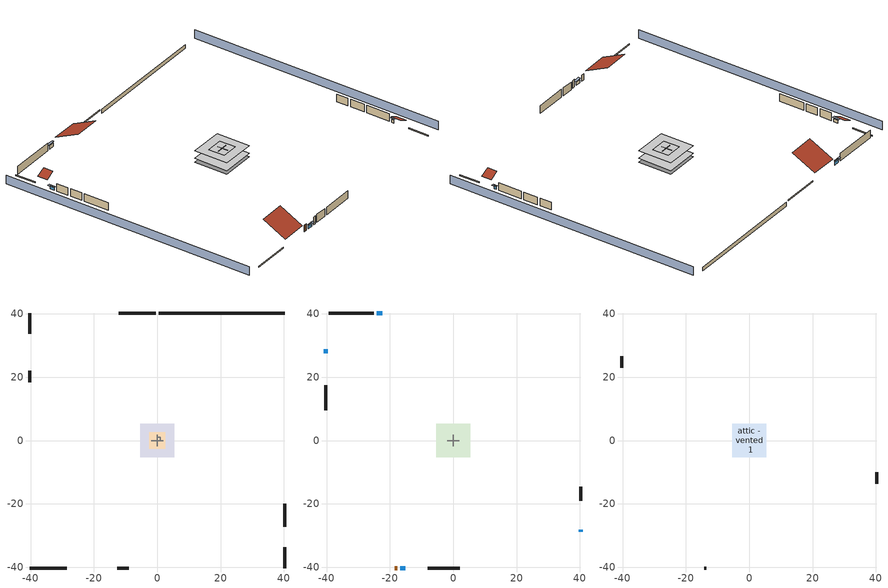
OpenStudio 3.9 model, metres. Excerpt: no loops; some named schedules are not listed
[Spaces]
garage 1
 floor foundation (Slab1 construction): -2.59,-2.59 -2.59,2.59 2.59,2.59 2.59,-2.59 z0
 wall outside (Wall1 construction): 40.31,-27.26 40.31,-19.95 z0.3:2.74
 wall outside (Wall2 construction): -12.6,-40.31 -8.94,-40.31 z0.3:2.74
 wall outside (Wall12 construction): -40.31,22.07 -40.31,18.41 z0.3:2.74
 wall to conditioned space 1 (Wall5 construction Reversed): 1.83,0 -1.83,0 z0.3:2.74
 wall to conditioned space 1 (Wall6 construction Reversed): 0,1.83 0,-1.83 z0.3:2.74
crawlspace - vented 1
 floor foundation (Slab2 construction): -5.34,-5.34 -5.34,5.34 5.34,5.34 5.34,-5.34 z-0.91
 wall outside (RimJoist1 construction): -0.42,40.31 -12.1,40.31 z0.3:0.61
 wall outside (RimJoist2 construction): 40.31,-40.31 40.31,-33.82 z0.3:0.61
 wall outside (RimJoist3 construction): -40.31,-40.31 -28.64,-40.31 z0.3:0.61
 wall outside (RimJoist4 construction): -40.31,40.31 -40.31,33.82 z0.3:0.61
 wall foundation (FoundationWall1 construction): 40.31,40.31 0.51,40.31 z-0.91:0.3
furnace airloop ret air space
 floor adiabatic (AdiabaticConst): 0,0 0,1 1,1 1,0 z0
 wall adiabatic (AdiabaticConst): 0,1 0,0 1,0 1,1 0,1 z0:1
 ceiling adiabatic (AdiabaticConst): 1,0 1,1 0,1 0,0 z1
conditioned space 1
 floor to crawlspace - vented 1 (Floor2 construction): -5.34,-5.34 -5.34,5.34 5.34,5.34 5.34,-5.34 z0.3
 wall outside (Wall3 construction): -25.15,40.31 -39.38,40.31 z0.3:2.74
 wall outside (Wall4 construction): 40.31,-19.02 40.31,-14.55 z0.3:2.74
 wall outside (Wall7 construction): -8.01,-40.31 2.02,-40.31 z0.3:2.74
 wall outside (Wall8 construction): -40.31,17.48 -40.31,9.57 z0.3:2.74
 wall outside (AdiabaticWallConstruction): -22.4,40.31 -24.22,40.31 z0.3:1.52; 40.31,-28.91 40.31,-28.19 z0.3:1.28; -16.72,-40.31 -15.14,-40.31 z0.3:1.37; -40.31,28.91 -40.31,27.55 z0.3:1.22
 wall outside (AdiabaticWallConstruction 1): -18.57,-40.31 -17.65,-40.31 z0.3:2.34
 window (WindowConstruction): -22.4,40.31 -24.22,40.31 z0.3:1.52
 window (WindowConstruction 1): 40.31,-28.91 40.31,-28.19 z0.3:1.28
 window (WindowConstruction 2): -16.72,-40.31 -15.15,-40.31 z0.3:1.37
 window (WindowConstruction 3): -40.31,28.91 -40.31,27.55 z0.3:1.22
 door (Door): -18.56,-40.31 -17.65,-40.31 z0.3:2.34
attic - vented 1
 floor to garage 1 (Floor1 construction): -2.59,-2.59 -2.59,2.59 2.59,2.59 2.59,-2.59 z2.74
 floor to conditioned space 1 (Floor3 construction Reversed): -5.34,-5.34 -5.34,5.34 5.34,5.34 5.34,-5.34 z2.74
 wall outside (Wall9 construction): 40.31,-13.62 40.31,-9.99 z0.3:2.74
 wall outside (Wall10 construction): -40.31,26.63 -40.31,22.99 z0.3:2.74
 wall outside (Wall11 construction): -14.22,-40.31 -13.53,-40.31 z0.3:2.74
 roof outside (Roof1 construction): -21.47,40.31,2.74 -21.47,32.76,6.52 -13.03,32.76,6.52 -13.03,40.31,2.74
 roof outside (Roof2 construction): 40.31,-29.83,2.74 37.58,-29.83,4.11 37.58,-32.89,4.11 40.31,-32.89,2.74
 roof outside (Roof3 construction): -40.31,29.83,2.74 -37.58,29.83,4.11 -37.58,32.89,4.11 -40.31,32.89,2.74
 roof outside (Roof4 construction): -19.49,-40.31,2.74 -19.49,-32.96,6.42 -27.71,-32.96,6.42 -27.71,-40.31,2.74
shading: -44.89,40.31 -44.89,-40.31 / 44.89,-40.31 44.89,40.31 z0:2.74; -24.52,40.31 -22.09,40.31 -22.09,40.92 -24.52,40.92 z1.83; 40.31,-27.89 40.31,-29.21 40.92,-29.21 40.92,-27.89 z1.58; -14.84,-40.31 -17.03,-40.31 -17.03,-40.92 -14.84,-40.92 z1.68; -40.31,27.25 -40.31,29.21 -40.92,29.21 -40.92,27.25 z1.52
[Site]
Portland Intl Arpt_OR: Latitude {deg}=45.59; Longitude {deg}=-122.6; Time Zone {hr}=-8; Elevation {m}=33; Terrain=Suburbs; Keep Site Location Information=Yes
[Site:GroundTemperature:Shallow]
10.2558, 8.96328, 8.85977, 9.47314, 11.9355, 14.3863, 16.5111, 17.8571, 17.9714, 16.8767, 14.8061, 12.4304
[Site:WaterMainsTemperature]
Calculation Method=Schedule; Temperature Schedule=mains temperature schedule
[Building]
Building 1
[Material] Roughness=Rough
Name | Thickness {m} | Conductivity {W/m-K} | Density {kg/m3} | Specific Heat {J/kg-K} | Thermal Absorptance | Solar Absorptance | Visible Absorptance
asphalt or fiberglass shingles | 0.00635 | 0.162714 | 1121.4 | 1465.45 | 0.9 | 0.85 | 0.85
roof rigid ins | 0.00281632 | 0.029427 | 32.04 | 1214.23 | 0.9 | 0.7 | 0.7
osb sheathing 0.5 in. | 0.0127 | 0.115458 | 512.64 | 1214.23 | 0.9 | 0.6 | 0.6
composite shingle siding | 0.00635 | 0.162714 | 1121.4 | 1465.45 | 0.9 | 0.7 | 0.7
osb sheathing 0.5 in. 1 | 0.0127 | 0.115458 | 512.64 | 1214.23 | 0.9 | 0.7 | 0.7
wall stud and cavity | 0.1397 | 0.348479 | 139.0536 | 1170.24 | 0.9 | 0.6 | 0.6
wall stud and cavity 1 | 0.1397 | 0.434317 | 139.0536 | 1170.24 | 0.9 | 0.7 | 0.7
gypsum board | 0.0127 | 0.160291 | 801 | 837.4 | 0.9 | 0.6 | 0.6
osb sheathing 0.5 in. 2; osb sheathing 0.5 in. 3 | 0.0127 | 0.115458 | 512.64 | 1214.23
wall stud and cavity 2 | 0.1397 | 0.506836 | 139.0536 | 1170.24 | 0.9 | 0.7 | 0.7
rim joist stud and cavity | 0.0508 | 0.144151 | 50.32683 | 1063.81 | 0.9 | 0.6 | 0.6
ceiling stud and cavity | 0.1397 | 1.39189 | 65.682 | 1177.47 | 0.9 | 0.7 | 0.7
floor stud and cavity | 0.1397 | 0.923637 | 92.3553 | 1139.71 | 0.9 | 0.7 | 0.7
osb sheathing 0.75 in. | 0.01905 | 0.115458 | 512.64 | 1214.23 | 0.9 | 0.7 | 0.7
floor covering | 0.0127 | 0.0433444 | 54.468 | 1339.84 | 0.9 | 0.6 | 0.6
ceiling loosefill ins | 0.0846667 | 0.0480833 | 16.02 | 1046.75 | 0.9 | 0.7 | 0.7
ceiling stud and cavity 1 | 0.1397 | 0.0920385 | 65.682 | 1177.47 | 0.9 | 0.7 | 0.7
concrete 4.0 in. | 0.1016 | 1.803125 | 2242.8 | 837.4 | 0.9 | 0.7 | 0.7
concrete 8.0 in. | 0.2032 | 1.803125 | 2242.8 | 837.4 | 0.9 | 0.7 | 0.7
soil 0.5 in. | 0.0127 | 1.3848 | 1842.3 | 418.7 | 0.9 | 0.7 | 0.7
wood siding; wood siding 1 | 0.0254 | 0.102417 | 544.68 | 1172.36
wall rigid ins | 0.512978 | 0.029427 | 32.04 | 1214.23 | 0.9 | 0.7 | 0.7
wall stud and cavity 3 | 0.0889 | 0.380278 | 52.3479 | 1209.89 | 0.9 | 0.7 | 0.7
door material | 0.04445 | 0.0612267 | 512.64 | 1214.23 | 0.9 | 0.7 | 0.7
wall stud and cavity 4 | 0.0889 | 0.391764 | 83.0341 | 1211.67 | 0.9 | 0.7 | 0.7
furniture material conditioned space 1; furniture material garage 1 | 0.1524 | 0.115458 | 640.8 | 1214.23 | 0.9 | 0.6 | 0.6
[Construction]
Roof1 construction; Roof2 construction; Roof3 construction; Roof4 construction: asphalt or fiberglass shingles, roof rigid ins, osb sheathing 0.5 in.
Wall1 construction; Wall2 construction: composite shingle siding, osb sheathing 0.5 in. 1, wall stud and cavity
Wall3 construction; Wall4 construction: composite shingle siding, osb sheathing 0.5 in. 1, wall stud and cavity 1, gypsum board
Wall5 construction Reversed: gypsum board, wall stud and cavity 2, osb sheathing 0.5 in. 2
Wall6 construction Reversed: gypsum board, wall stud and cavity 2, osb sheathing 0.5 in. 3
Wall7 construction; Wall8 construction: composite shingle siding, osb sheathing 0.5 in. 2, wall stud and cavity 1, gypsum board
Wall9 construction; Wall10 construction; Wall11 construction; Wall12 construction: composite shingle siding, osb sheathing 0.5 in. 2, wall stud and cavity
RimJoist1 construction; RimJoist2 construction; RimJoist3 construction; RimJoist4 construction: composite shingle siding, rim joist stud and cavity
Floor1 construction: ceiling stud and cavity
Floor2 construction: floor stud and cavity, osb sheathing 0.75 in., floor covering
Floor3 construction Reversed: gypsum board, ceiling stud and cavity 1, ceiling loosefill ins
Slab1 construction: concrete 4.0 in.
FoundationWall1 construction: concrete 8.0 in.
Slab2 construction: soil 0.5 in.
WindowConstruction; WindowConstruction 1; WindowConstruction 2; WindowConstruction 3: WindowMaterial
AdiabaticWallConstruction: wood siding, wall rigid ins, wall stud and cavity 3, gypsum board
Door: door material
AdiabaticWallConstruction 1: wood siding 1, wall rigid ins, wall stud and cavity 3, gypsum board
PartitionWallConstruction: gypsum board, wall stud and cavity 4, gypsum board
furniture construction conditioned space 1: furniture material conditioned space 1
furniture construction garage 1: furniture material garage 1
AdiabaticConst: Adiabatic
[WindowMaterial:SimpleGlazingSystem]
WindowMaterial: U-Factor {W/m2-K}=2.78222; Solar Heat Gain Coefficient=0.56
[Material:NoMass]
Adiabatic: Roughness=Rough; Thermal Resistance {m2-K/W}=176.1
[ThermalZone] Multiplier=1; Use Ideal Air Loads=No
Name | Volume {m3} | Thermostat
conditioned space | 278.185 | conditioned space temperature setpoint
attic - vented | 124.583
garage | 65.242
crawlspace - vented | 139.092
furnace airloop ret air zone | 1
[Sizing:Zone] Zone Cooling Design Supply Air Temperature Input Method=SupplyAirTemperature; Zone Cooling Design Supply Air Temperature {C}=14; Zone Cooling Design Supply Air Temperature Difference {deltaC}=11.11; Zone Heating Design Supply Air Temperature Input Method=SupplyAirTemperature; Zone Heating Design Supply Air Temperature {C}=40; Zone Heating Design Supply Air Temperature Difference {deltaC}=11.11; Zone Cooling Design Supply Air Humidity Ratio {kg-H2O/kg-air}=0.0085; Zone Heating Design Supply Air Humidity Ratio {kg-H2O/kg-air}=0.008; Cooling Design Air Flow Method=DesignDay; Heating Design Air Flow Method=DesignDay; Account for Dedicated Outdoor Air System=No; Dedicated Outdoor Air System Control Strategy=NeutralSupplyAir; Dedicated Outdoor Air Low Setpoint Temperature for Design {C}=autosize; Dedicated Outdoor Air High Setpoint Temperature for Design {C}=autosize; Zone Load Sizing Method=Sensible Load Only No Latent Load; Zone Latent Cooling Design Supply Air Humidity Ratio Input Method=HumidityRatioDifference; Zone Cooling Design Supply Air Humidity Ratio Difference {kgWater/kgDryAir}=0.005; Zone Latent Heating Design Supply Air Humidity Ratio Input Method=HumidityRatioDifference; Zone Humidification Design Supply Air Humidity Ratio Difference {kgWater/kgDryAir}=0.005; Sizing Option=Coincident
attic - vented; garage; crawlspace - vented; furnace airloop ret air zone
[Space]
Name | Thermal Zone | Volume {m3}
conditioned space 1 | conditioned space | 278.185
attic - vented 1 | attic - vented | 124.583
garage 1 | garage | 65.242
crawlspace - vented 1 | crawlspace - vented | 139.092
furnace airloop ret air space | furnace airloop ret air zone
[ThermostatSetpoint:DualSetpoint]
conditioned space temperature setpoint: Heating Setpoint Temperature Schedule=heating setpoint; Cooling Setpoint Temperature Schedule=cooling setpoint; Temperature Difference Between Cutout And Setpoint {deltaC}=0
[Foundation:Kiva] Wall Depth Below Slab {m}=0.2032
Name | Initial Indoor Air Temperature {C} | Wall Height Above Grade {m}
Foundation Kiva 1 | 13.4258 | 0.1016
Foundation Kiva 2 | 8.41658 | 0.3048
[Foundation:Kiva:Settings]
Soil Conductivity {W/m-K}=1.3848; Soil Density {kg/m3}=1842.3; Soil Specific Heat {J/kg-K}=418.7; Ground Solar Absorptivity=0.9; Ground Thermal Absorptivity=0.9; Ground Surface Roughness {m}=0.03; Far-Field Width {m}=40; Deep-Ground Boundary Condition=ZeroFlux; Deep-Ground Depth {m}=40; Minimum Cell Dimension {m}=0.2; Maximum Cell Growth Coefficient=3; Simulation Timestep=Timestep
[SurfaceProperty:ExposedFoundationPerimeter] Exposed Perimeter Calculation Method=TotalExposedPerimeter
Name | Total Exposed Perimeter {m}
Slab1 | 14.6304
Slab2 | 39.80688
[SurfaceProperty:IncidentSolarMultiplier] Incident Solar Multiplier=1; Incident Solar Multiplier Schedule=trans schedule winter=0.85 summer=0.7
Window1; Window2; Window3; Window4
[InternalMass:Definition] Design Level Calculation Method=SurfaceArea
Name | Construction | Surface Area {m2}
partition wall mass | PartitionWallConstruction | 114.085
furniture mass conditioned space 1 | furniture construction conditioned space 1 | 45.63397
furniture mass garage 1 | furniture construction garage 1 | 2.67561
[InternalMass] Multiplier=1
Name | Internal Mass Definition | Space or SpaceType
partition wall mass | partition wall mass | conditioned space 1
furniture mass conditioned space 1 | furniture mass conditioned space 1 | conditioned space 1
furniture mass garage 1 | furniture mass garage 1 | garage 1
[EnergyManagementSystem:Sensor]
Name | Output Variable or Output Meter Index Key | Output Variable or Output Meter
water_heater_T_set | water heater setpoint | Schedule Value
fridge_tin_s_1 | garage | Zone Mean Air Temperature
out_pb_s |  | Site Outdoor Air Barometric Pressure
out_wt_s |  | Site Outdoor Air Humidity Ratio
site_vw_s |  | Site Wind Speed
cool_season | cooling season schedule | Schedule Value
furnace_airloop_AH_MFR_s | Node 7 | System Node Mass Flow Rate
furnace_airloop_AH_VFR_s | Node 7 | System Node Current Density Volume Flow Rate
furnace_airloop_AH_Tout_s | Node 7 | System Node Temperature
furnace_airloop_AH_Wout_s | Node 7 | System Node Humidity Ratio
furnace_airloop_RA_T_s | Node 10 | System Node Temperature
furnace_airloop_Ra_W_s | Node 10 | System Node Humidity Ratio
furnace_airloop_0_DZ_T_s | crawlspace - vented | Zone Air Temperature
furnace_airloop_0_DZ_W_s | crawlspace - vented | Zone Mean Air Humidity Ratio
natural_vent_s | natural vent schedule | Schedule Value
htg_sp_s | heating setpoint | Schedule Value
clg_sp_s | cooling setpoint | Schedule Value
mech_vent_range_fan_0_sch_s | mech vent range fan 0 schedule | Schedule Value
mech_vent_bath_fan_0_sch_s | mech vent bath fan 0 schedule | Schedule Value
clothes_dryer_exhaust_0_sch_s | clothes_dryer | Schedule Value
htg_load_cond |  | Heating:EnergyTransfer:Zone:CONDITIONED SPACE
clg_load_cond |  | Cooling:EnergyTransfer:Zone:CONDITIONED SPACE
htg_load_duct |  | Heating:EnergyTransfer:Zone:FURNACE AIRLOOP RET AIR ZONE
clg_load_duct |  | Cooling:EnergyTransfer:Zone:FURNACE AIRLOOP RET AIR ZONE
s_conv | Floor2 | Surface Inside Face Convection Heat Gain Energy
s_ig | Floor2 | Surface Inside Face Internal Gains Radiation Heat Gain Energy
s_sol | Floor2 | Surface Inside Face Solar Radiation Heat Gain Energy
s_lgt | Floor2 | Surface Inside Face Lights Radiation Heat Gain Energy
s_surf | Floor2 | Surface Inside Face Net Surface Thermal Radiation Heat Gain Energy
s_conv_1 | Floor3 | Surface Inside Face Convection Heat Gain Energy
s_ig_1 | Floor3 | Surface Inside Face Internal Gains Radiation Heat Gain Energy
s_sol_1 | Floor3 | Surface Inside Face Solar Radiation Heat Gain Energy
s_lgt_1 | Floor3 | Surface Inside Face Lights Radiation Heat Gain Energy
s_surf_1 | Floor3 | Surface Inside Face Net Surface Thermal Radiation Heat Gain Energy
ss_sol | Door1 | Surface Inside Face Solar Radiation Heat Gain Energy
ss_lgt | Door1 | Surface Inside Face Lights Radiation Heat Gain Energy
ss_conv | Door1 | Surface Inside Face Convection Heat Gain Energy
ss_ig | Door1 | Surface Inside Face Internal Gains Radiation Heat Gain Energy
ss_surf | Door1 | Surface Inside Face Net Surface Thermal Radiation Heat Gain Energy
ss_conv_1 | Window1 | Surface Inside Face Convection Heat Gain Energy
ss_ig_1 | Window1 | Surface Inside Face Internal Gains Radiation Heat Gain Energy
ss_surf_1 | Window1 | Surface Inside Face Net Surface Thermal Radiation Heat Gain Energy
ss_trans_in | Window1 | Surface Window Transmitted Solar Radiation Rate
ss_back_out | Window1 | Surface Window Shortwave from Zone Back Out Window Heat Transfer Rate
ss_trans_out | Window1 | Surface Inside Face Initial Transmitted Diffuse Transmitted Out Window Solar Radiation Rate
ss_conv_2 | Window2 | Surface Inside Face Convection Heat Gain Energy
ss_ig_2 | Window2 | Surface Inside Face Internal Gains Radiation Heat Gain Energy
ss_surf_2 | Window2 | Surface Inside Face Net Surface Thermal Radiation Heat Gain Energy
ss_trans_in_1 | Window2 | Surface Window Transmitted Solar Radiation Rate
ss_back_out_1 | Window2 | Surface Window Shortwave from Zone Back Out Window Heat Transfer Rate
ss_trans_out_1 | Window2 | Surface Inside Face Initial Transmitted Diffuse Transmitted Out Window Solar Radiation Rate
ss_conv_3 | Window3 | Surface Inside Face Convection Heat Gain Energy
ss_ig_3 | Window3 | Surface Inside Face Internal Gains Radiation Heat Gain Energy
ss_surf_3 | Window3 | Surface Inside Face Net Surface Thermal Radiation Heat Gain Energy
ss_trans_in_2 | Window3 | Surface Window Transmitted Solar Radiation Rate
ss_back_out_2 | Window3 | Surface Window Shortwave from Zone Back Out Window Heat Transfer Rate
ss_trans_out_2 | Window3 | Surface Inside Face Initial Transmitted Diffuse Transmitted Out Window Solar Radiation Rate
ss_conv_4 | Window4 | Surface Inside Face Convection Heat Gain Energy
ss_ig_4 | Window4 | Surface Inside Face Internal Gains Radiation Heat Gain Energy
ss_surf_4 | Window4 | Surface Inside Face Net Surface Thermal Radiation Heat Gain Energy
ss_trans_in_3 | Window4 | Surface Window Transmitted Solar Radiation Rate
ss_back_out_3 | Window4 | Surface Window Shortwave from Zone Back Out Window Heat Transfer Rate
ss_trans_out_3 | Window4 | Surface Inside Face Initial Transmitted Diffuse Transmitted Out Window Solar Radiation Rate
s_conv_2 | Wall3 | Surface Inside Face Convection Heat Gain Energy
s_ig_2 | Wall3 | Surface Inside Face Internal Gains Radiation Heat Gain Energy
s_sol_2 | Wall3 | Surface Inside Face Solar Radiation Heat Gain Energy
s_lgt_2 | Wall3 | Surface Inside Face Lights Radiation Heat Gain Energy
s_surf_2 | Wall3 | Surface Inside Face Net Surface Thermal Radiation Heat Gain Energy
s_conv_3 | Wall4 | Surface Inside Face Convection Heat Gain Energy
s_ig_3 | Wall4 | Surface Inside Face Internal Gains Radiation Heat Gain Energy
s_sol_3 | Wall4 | Surface Inside Face Solar Radiation Heat Gain Energy
s_lgt_3 | Wall4 | Surface Inside Face Lights Radiation Heat Gain Energy
s_surf_3 | Wall4 | Surface Inside Face Net Surface Thermal Radiation Heat Gain Energy
s_conv_4 | Wall5 | Surface Inside Face Convection Heat Gain Energy
s_ig_4 | Wall5 | Surface Inside Face Internal Gains Radiation Heat Gain Energy
s_sol_4 | Wall5 | Surface Inside Face Solar Radiation Heat Gain Energy
s_lgt_4 | Wall5 | Surface Inside Face Lights Radiation Heat Gain Energy
s_surf_4 | Wall5 | Surface Inside Face Net Surface Thermal Radiation Heat Gain Energy
s_conv_5 | Wall6 | Surface Inside Face Convection Heat Gain Energy
s_ig_5 | Wall6 | Surface Inside Face Internal Gains Radiation Heat Gain Energy
s_sol_5 | Wall6 | Surface Inside Face Solar Radiation Heat Gain Energy
[ElectricEquipment:Definition] Design Level Calculation Method=EquipmentLevel
Name | Design Level {W} | Fraction Latent | Fraction Radiant | Fraction Lost
ceiling fan | 18.4115 | 0 | 0.558 | 0
clothes washer | 299.874 | 0.03 | 0.162 | 0.7
clothes dryer | 384.266 | 0.015 | 0.081 | 0.85
fridge | 82.9909 | 0 | 0.6 | 0
fridge 2 | 90.9498 | 0 | 0.6 | 0
cooking range | 1373.12 | 0.08 | 0.432 | 0.2
misc tv | 368.348 | 0 | 0.6 | 0
misc plug loads | 291.047 | 0.021 | 0.558 | 0.049
whole house fan; mech vent house fan | 0 | 0 | 0 | 1
mech vent house fan cfis | 0 | 0 | 0 | 0
mech vent range fan 0 | 30 | 0 | 0 | 1
mech vent bath fan 0 | 15 | 0 | 0 | 1
[ElectricEquipment]
Name | Electric Equipment Definition | Space or SpaceType | Schedule
ceiling fan | ceiling fan | conditioned space 1 | ceiling_fan
clothes washer | clothes washer | conditioned space 1 | clothes_washer
clothes dryer | clothes dryer | conditioned space 1 | clothes_dryer
fridge | fridge | conditioned space 1 | fridge schedule
fridge 1 | fridge 2 | garage 1 | fridge schedule 1
cooking range | cooking range | conditioned space 1 | cooking_range
misc tv | misc tv | conditioned space 1 | plug_loads_tv
misc plug loads | misc plug loads | conditioned space 1 | plug_loads_other
whole house fan | whole house fan | conditioned space 1 | Always On Discrete
mech vent house fan | mech vent house fan | conditioned space 1 | mech vent house fan schedule
mech vent house fan cfis | mech vent house fan cfis | conditioned space 1 | mech vent house fan cfis schedule
mech vent range fan 0 | mech vent range fan 0 | conditioned space 1 | mech vent range fan 0 schedule
mech vent bath fan 0 | mech vent bath fan 0 | conditioned space 1 | mech vent bath fan 0 schedule
[OtherEquipment:Definition] Design Level Calculation Method=EquipmentLevel
Name | Design Level {W} | Fraction Latent | Fraction Radiant | Fraction Lost
water heater sens; furnace airloop_0 SupSensLkToCond; furnace airloop_0 SupCondToLv; furnace airloop_0 RetCondToRP; furnace airloop_0 RetSensLkToRP; furnace airloop_0 SupCondToDZ; furnace airloop_0 RetCondToDZ; furnace airloop_0 SupSensLkToDZ; mech vent house fan sensible load | 0 | 0 | 0 | 0
water heater lat; furnace airloop_0 SupLatLkToCond; furnace airloop_0 RetLatLkToRP; furnace airloop_0 SupLatLkToDZ; mech vent house fan latent load | 0 | 1 | 0 | 0
water heater energy adjustment1 | 0.01 | 0 | 0 | 1
clothes dryer 2 | 5105.03 | 0.015 | 0.081 | 0.85
cooking range 2 | 0 | 0.08 | 0.432 | 0.2
general water use sensible | -43.4886 | 0 | 0.6 | 0
general water use latent | 44.1266 | 1 | 0 | 0
[OtherEquipment]
Name | Other Equipment Definition | Space or SpaceType | Schedule | Fuel Type
water heater sens | water heater sens | conditioned space 1 | Always On Discrete
water heater lat | water heater lat | conditioned space 1 | Always On Discrete
water heater energy adjustment1 | water heater energy adjustment1 | conditioned space 1 | Always On Discrete | Electricity
clothes dryer 1 | clothes dryer 2 | conditioned space 1 | clothes_dryer | NaturalGas
cooking range 1 | cooking range 2 | conditioned space 1 | cooking_range | Electricity
general water use sensible | general water use sensible | conditioned space 1 | general water use schedule
general water use latent | general water use latent | conditioned space 1 | general water use schedule
furnace airloop_0 SupSensLkToCond | furnace airloop_0 SupSensLkToCond | conditioned space 1 | Always On Discrete
furnace airloop_0 SupLatLkToCond | furnace airloop_0 SupLatLkToCond | conditioned space 1 | Always On Discrete
furnace airloop_0 SupCondToLv | furnace airloop_0 SupCondToLv | conditioned space 1 | Always On Discrete
furnace airloop_0 RetCondToRP | furnace airloop_0 RetCondToRP | furnace airloop ret air space | Always On Discrete
furnace airloop_0 RetSensLkToRP | furnace airloop_0 RetSensLkToRP | furnace airloop ret air space | Always On Discrete
furnace airloop_0 RetLatLkToRP | furnace airloop_0 RetLatLkToRP | furnace airloop ret air space | Always On Discrete
furnace airloop_0 SupCondToDZ | furnace airloop_0 SupCondToDZ | crawlspace - vented 1 | Always On Discrete
furnace airloop_0 RetCondToDZ | furnace airloop_0 RetCondToDZ | crawlspace - vented 1 | Always On Discrete
furnace airloop_0 SupSensLkToDZ | furnace airloop_0 SupSensLkToDZ | crawlspace - vented 1 | Always On Discrete
furnace airloop_0 SupLatLkToDZ | furnace airloop_0 SupLatLkToDZ | crawlspace - vented 1 | Always On Discrete
mech vent house fan sensible load | mech vent house fan sensible load | conditioned space 1 | Always On Discrete
mech vent house fan latent load | mech vent house fan latent load | conditioned space 1 | Always On Discrete
[WaterUse:Equipment:Definition]
clothes washer: Peak Flow Rate {m3/s}=1.0131e-05
[Lights:Definition] Design Level Calculation Method=LightingLevel; Fraction Radiant=0.6; Fraction Visible=0.2; Return Air Fraction=0
Name | Lighting Level {W}
interior lighting | 180.196
garage lighting | 7.96979
[Lights] Fraction Replaceable=1
Name | Lights Definition | Space or SpaceType | Schedule
interior lighting | interior lighting | conditioned space 1 | lighting_interior
garage lighting | garage lighting | garage 1 | lighting_garage
[Exterior:Lights:Definition]
exterior lighting: Design Level {W}=6.19068
[Exterior:Lights]
exterior lighting: Exterior Lights Definition=exterior lighting; Schedule=exterior lighting schedule
[People:Definition]
occupants: Number of People Calculation Method=People; Number of People {people}=2; Fraction Radiant=0.314171; Sensible Heat Fraction=0.56303; Carbon Dioxide Generation Rate {m3/s-W}=0; Enable ASHRAE 55 Comfort Warnings=No; Mean Radiant Temperature Calculation Type=EnclosureAveraged
[People]
occupants: People Definition=occupants; Space or SpaceType=conditioned space 1; Number of People Schedule=occupants; Activity Level Schedule=occupants activity schedule; Multiplier=1
[ZoneMixing] Schedule=Always On Continuous; Design Flow Rate Calculation Method=Flow/Zone; Design Flow Rate {m3/s}=0
Name | Zone or Space | Source Zone or Space
furnace airloop_0 ZoneMixDZToCond mix | conditioned space | crawlspace - vented
furnace airloop_0 ZoneMixCondToDZ mix | crawlspace - vented | conditioned space
whole house fan mix | attic - vented | conditioned space
[SpaceInfiltration:DesignFlowRate] Schedule=Always On Discrete
Name | Space or SpaceType | Design Flow Rate Calculation Method | Design Flow Rate {m3/s} | Air Changes per Hour {1/hr} | Constant Term Coefficient | Temperature Term Coefficient | Velocity Term Coefficient | Velocity Squared Term Coefficient
natural vent flow; whole house fan flow; infil flow | conditioned space 1 | Flow/Space | 0
infil crawlspace - vented 1 | crawlspace - vented 1 | AirChanges/Hour |  | 2.6013 | 1 | 0 | 0 | 0
crawlspace_vented 1 duct leakage imbalance infil flow | crawlspace - vented 1 | Flow/Space | 0
[SpaceInfiltration:EffectiveLeakageArea] Schedule=Always On Discrete
Name | Space or SpaceType | Effective Air Leakage Area {cm2} | Stack Coefficient | Wind Coefficient
infil garage 1 | garage 1 | 543.674 | 0.000129147 | 4.64657e-05
infil attic - vented 1 | attic - vented 1 | 4694.23 | 0.000184533 | 3.63581e-05
